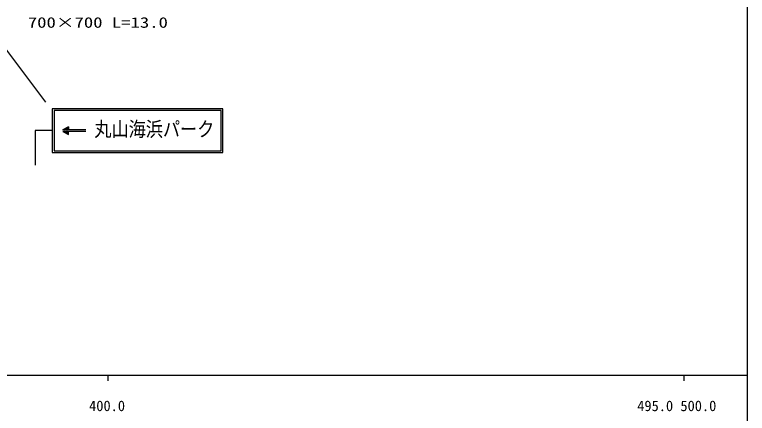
# Model space of a CAD drawing. Units: millimetres, scale not verified. Extents: x 40000 to 680000, y 20000 to 380000.
# Drawn here: x 451802 to 579000, y 198357 to 267575 of the extents above; entities that cross this region are included whole.
import ezdxf
from ezdxf.enums import TextEntityAlignment as Align

# ---------------------------------------------------------------- set-up
doc = ezdxf.new("R2010")
doc.units = ezdxf.units.MM
doc.header["$LTSCALE"] = 1000
for name, color, linetype, lineweight in [('M-STR-HTXT', 7, 'Continuous', 13), ('M-STR-STRC', 7, 'Continuous', 25), ('M-TTL-BAND', 7, 'Continuous', 25)]:
    doc.layers.add(name, color=color, linetype=linetype, lineweight=lineweight)
doc.styles.add('ＭＳ ゴシック', font='')
doc.styles.get('ＭＳ ゴシック').set_extended_font_data('MS Gothic')

msp = doc.modelspace()

# ---------------------------------------------------------------- linework, layer by layer
at = {"layer": 'M-STR-STRC'}
for p, q in [((433189, 284063), (457184, 252404)), ((487941, 251247), (458341, 251247)), ((458341, 251247), (458341, 243647)), ((487641, 250947), (458641, 250947)), ((458641, 250947), (458641, 243947)), ((487641, 243947), (487641, 250947)), ((487941, 243647), (487941, 251247)), ((460141, 247597), (461141, 248097)), ((461141, 248097), (460141, 247597)), ((461141, 248097), (461141, 247597)), ((461141, 247597), (461141, 248097)), ((458341, 247447), (455341, 247447)), ((455341, 247447), (455341, 241447)), ((464141, 247597), (460141, 247597)), ((464141, 247297), (460141, 247297)), ((460141, 247297), (461141, 246797)), ((460141, 247297), (461141, 246797)), ((460432, 247597), (461141, 247951)), ((461141, 246942), (460432, 247297)), ((460723, 247597), (461141, 247806)), ((461141, 247087), (460723, 247297)), ((461013, 247597), (461141, 247661)), ((461141, 247233), (461013, 247297)), ((461141, 246797), (461141, 247297)), ((461141, 246797), (461141, 247297)), ((458341, 243647), (487941, 243647)), ((458641, 243947), (487641, 243947))]:
    msp.add_line(p, q, dxfattribs=at)
at = {"layer": 'M-TTL-BAND'}
for p, q in [((579000, 20000), (579000, 370000)), ((40000, 205000), (579000, 205000)), ((468000, 205000), (468000, 204000)), ((568000, 205000), (568000, 204000))]:
    msp.add_line(p, q, dxfattribs=at)

# ---------------------------------------------------------------- texts
at = {"layer": 'M-STR-HTXT', "style": 'ＭＳ ゴシック', "width": 1.3}
msp.add_text('700×700 L=13.0', height=1833, dxfattribs=at).set_placement((454089, 264748), align=Align.BOTTOM_LEFT)
at = {"layer": 'M-STR-STRC', "style": 'ＭＳ ゴシック', "width": 0.85}
msp.add_text('丸山海浜パーク', height=2566, dxfattribs=at).set_placement((465641, 245658), align=Align.BOTTOM_LEFT)
at = {"layer": 'M-TTL-BAND', "style": 'ＭＳ ゴシック'}
for s, p in [('400.0', (467844, 198195)), ('495.0', (563000, 198195)), ('500.0', (570496, 198195))]:
    msp.add_text(s, height=1833, dxfattribs=at).set_placement(p, align=Align.BOTTOM_CENTER)

doc.saveas('drawing.dxf')
